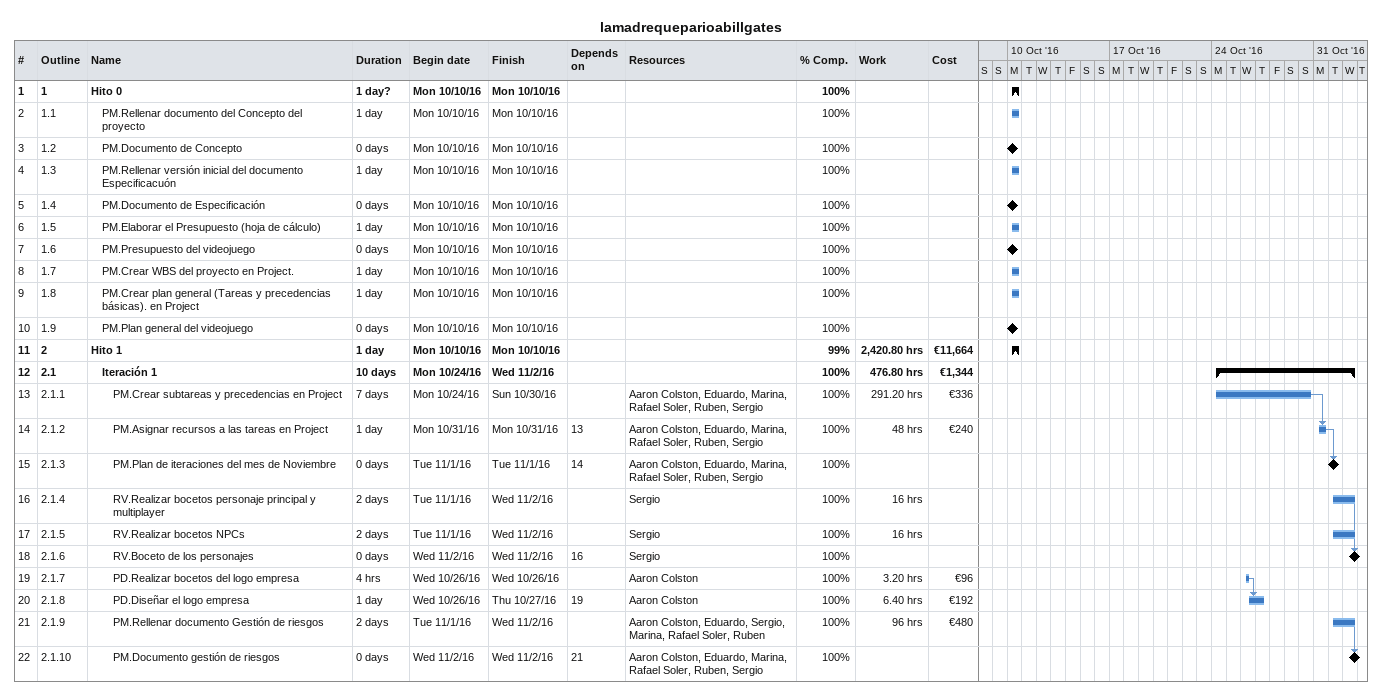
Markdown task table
lamadrequeparioabillgates

| ID | WBS | Task | Duration | Start | Finish | Predecessors | Resources | % complete | Work (h) | Cost (€) |
|---|---|---|---|---|---|---|---|---|---|---|
| 1 | 1 | **Hito 0** | 1d? | 2016-10-10 | 2016-10-10 |  |  | 100 |  |  |
| 2 | 1.1 | PM.Rellenar documento del Concepto del proyecto | 1d | 2016-10-10 | 2016-10-10 |  |  | 100 |  |  |
| 3 | 1.2 | PM.Documento de Concepto | 0d | 2016-10-10 | 2016-10-10 |  |  | 100 |  |  |
| 4 | 1.3 | PM.Rellenar versión inicial del documento Especificacuón | 1d | 2016-10-10 | 2016-10-10 |  |  | 100 |  |  |
| 5 | 1.4 | PM.Documento de Especificación | 0d | 2016-10-10 | 2016-10-10 |  |  | 100 |  |  |
| 6 | 1.5 | PM.Elaborar el Presupuesto (hoja de cálculo) | 1d | 2016-10-10 | 2016-10-10 |  |  | 100 |  |  |
| 7 | 1.6 | PM.Presupuesto del videojuego | 0d | 2016-10-10 | 2016-10-10 |  |  | 100 |  |  |
| 8 | 1.7 | PM.Crear WBS del proyecto en Project. | 1d | 2016-10-10 | 2016-10-10 |  |  | 100 |  |  |
| 9 | 1.8 | PM.Crear plan general (Tareas y precedencias básicas). en Project | 1d | 2016-10-10 | 2016-10-10 |  |  | 100 |  |  |
| 10 | 1.9 | PM.Plan general del videojuego | 0d | 2016-10-10 | 2016-10-10 |  |  | 100 |  |  |
| 11 | 2 | **Hito 1** | 1d | 2016-10-10 | 2016-10-10 |  |  | 99 | 2420.80 | 11664 |
| 12 | 2.1 | **Iteración 1** | 10d | 2016-10-24 | 2016-11-02 |  |  | 100 | 476.80 | 1344 |
| 13 | 2.1.1 | PM.Crear subtareas y precedencias en Project | 7d | 2016-10-24 | 2016-10-30 |  | Aaron Colston, Eduardo, Marina, Rafael Soler, Ruben, Sergio | 100 | 291.20 | 336 |
| 14 | 2.1.2 | PM.Asignar recursos a las tareas en Project | 1d | 2016-10-31 | 2016-10-31 | 13 | Aaron Colston, Eduardo, Marina, Rafael Soler, Ruben, Sergio | 100 | 48 | 240 |
| 15 | 2.1.3 | PM.Plan de iteraciones del mes de Noviembre | 0d | 2016-11-01 | 2016-11-01 | 14 | Aaron Colston, Eduardo, Marina, Rafael Soler, Ruben, Sergio | 100 |  |  |
| 16 | 2.1.4 | RV.Realizar bocetos personaje principal y multiplayer | 2d | 2016-11-01 | 2016-11-02 |  | Sergio | 100 | 16 |  |
| 17 | 2.1.5 | RV.Realizar bocetos NPCs | 2d | 2016-11-01 | 2016-11-02 |  | Sergio | 100 | 16 |  |
| 18 | 2.1.6 | RV.Boceto de los personajes | 0d | 2016-11-02 | 2016-11-02 | 16 | Sergio | 100 |  |  |
| 19 | 2.1.7 | PD.Realizar bocetos del logo empresa | 4h | 2016-10-26 | 2016-10-26 |  | Aaron Colston | 100 | 3.20 | 96 |
| 20 | 2.1.8 | PD.Diseñar el logo empresa | 1d | 2016-10-26 | 2016-10-27 | 19 | Aaron Colston | 100 | 6.40 | 192 |
| 21 | 2.1.9 | PM.Rellenar documento Gestión de riesgos | 2d | 2016-11-01 | 2016-11-02 |  | Aaron Colston, Eduardo, Sergio, Marina, Rafael Soler, Ruben | 100 | 96 | 480 |
| 22 | 2.1.10 | PM.Documento gestión de riesgos | 0d | 2016-11-02 | 2016-11-02 | 21 | Aaron Colston, Eduardo, Marina, Rafael Soler, Ruben, Sergio | 100 |  |  |
